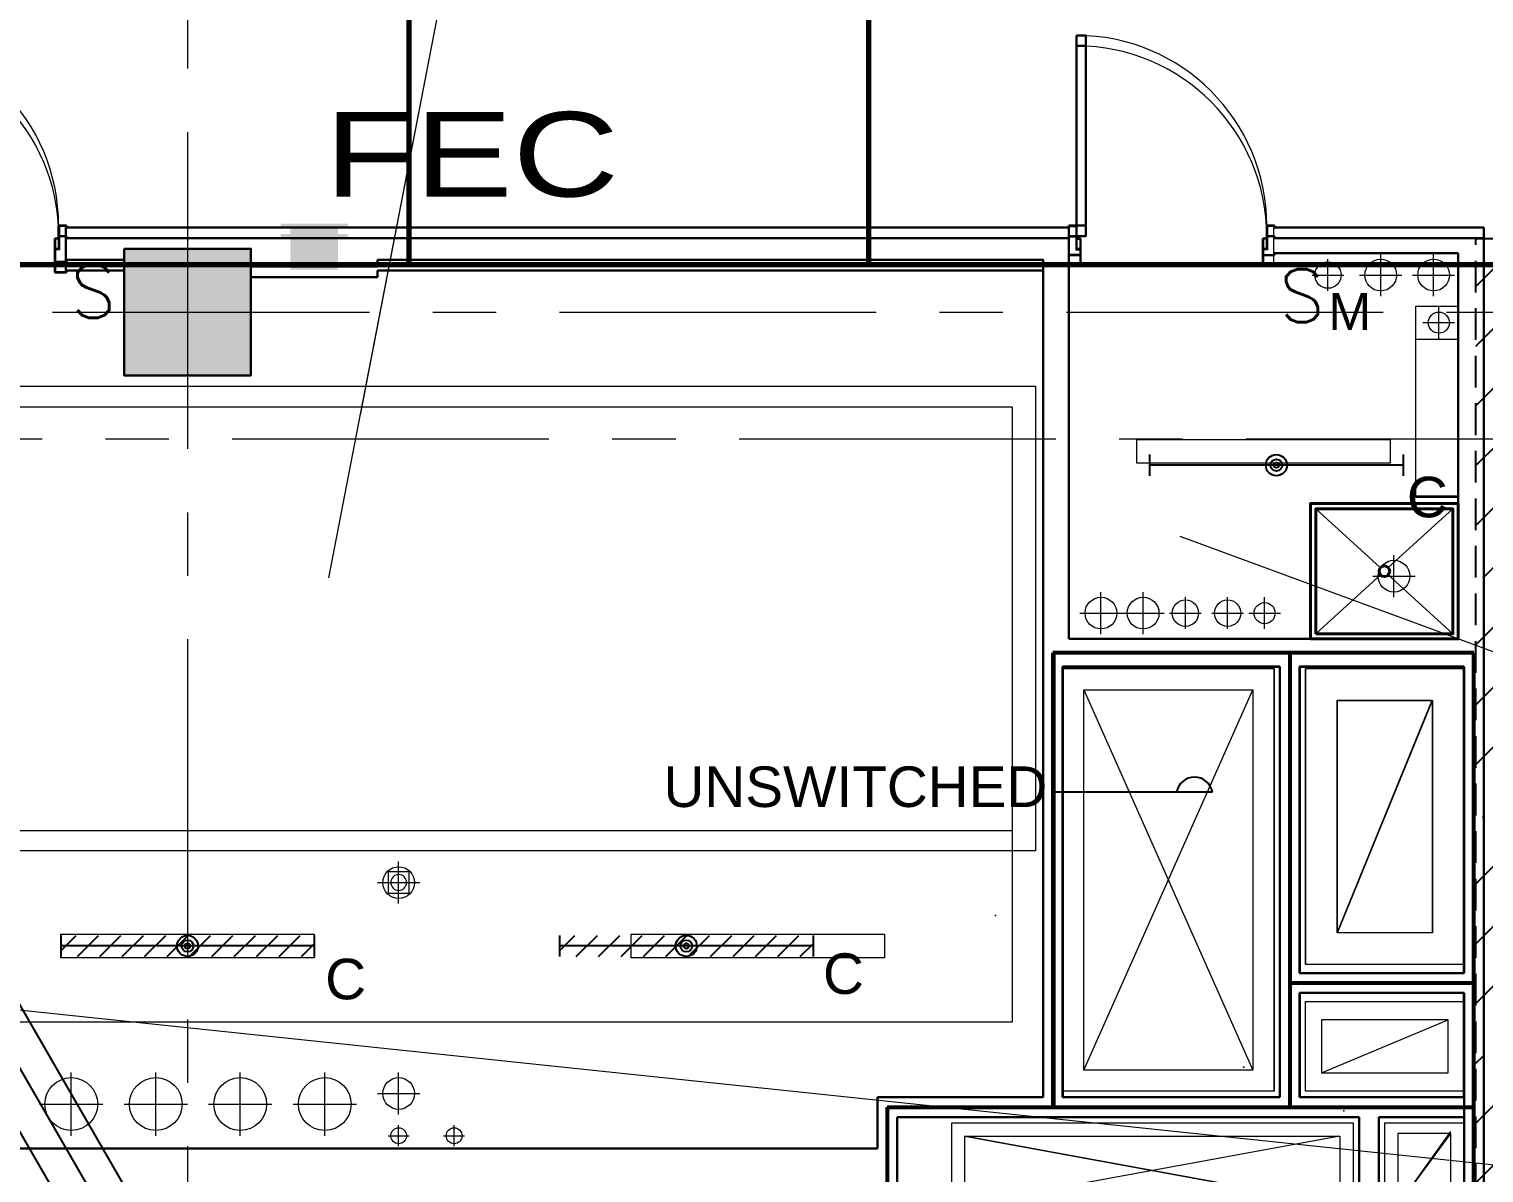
# Model space of a CAD drawing. Header units: inches. Extents: x -26575 to 27, y -11337 to 2257.
# Drawn here: x -21811 to -21535.5, y 764.2 to 980.7 of the extents above; entities that cross this region are included whole.
import ezdxf
from ezdxf import colors
from ezdxf.entities.mleader import LeaderData, LeaderLine
from ezdxf.enums import TextEntityAlignment as Align
from ezdxf.math import Vec2, Vec3

# ---------------------------------------------------------------- set-up
doc = ezdxf.new("R2010")
doc.units = ezdxf.units.IN
doc.header["$LTSCALE"] = 48
doc.header["$MEASUREMENT"] = 0
for name, pattern in [('A106$0$CENTER', [2, 1.25, -0.25, 0.25, -0.25]), ('A112$0$CENTER', [2, 1.25, -0.25, 0.25, -0.25]), ('NB - 12th floor_plan$0$HIDDEN2', [0.1875, 0.125, -0.0625])]:
    doc.linetypes.add(name, pattern=pattern)
for name, color, linetype in [('A106$0$A-ANNO-PATT', 8, 'Continuous'), ('A106$0$A-ANNO-TEXT', 8, 'Continuous'), ('A106$0$A-AREA-IDEN', 8, 'Continuous'), ('A106$0$A-DOOR', 8, 'Continuous'), ('A106$0$A-DOOR-FRAM', 8, 'Continuous'), ('A106$0$A-EQPM-FEC', 8, 'Continuous'), ('A106$0$A-FLOR-OPENING', 8, 'Continuous'), ('A106$0$A-FLOR-PFIX', 8, 'Continuous'), ('A106$0$A-FLOR-SLAB', 8, 'Continuous'), ('A106$0$A-FLOR-SLEEVE', 8, 'Continuous'), ('A106$0$A-FLOR-SPCL', 8, 'Continuous'), ('A106$0$A-GRID-GRDP0-15', 8, 'Continuous'), ('A106$0$A-HVAC-RDFF', 8, 'Continuous'), ('A106$0$A-WALL-FULL-INTR', 8, 'Continuous'), ('A106$0$bc105-11 - A-WALL-FIRE', 8, 'Continuous'), ('A106$0$bc105-11 - M-HVAC-Supp', 8, 'Continuous'), ('A106$0$M-HVAC', 8, 'Continuous'), ('A106$0$M-HVAC-FLDRAIN', 8, 'Continuous'), ('A112$0$A-ANNO-IDEN', 8, 'Continuous'), ('A112$0$A-ANNO-PATT', 8, 'Continuous'), ('A112$0$A-ANNO-PATT-9-12', 8, 'Continuous'), ('A112$0$A-COLS-COL9-12', 8, 'Continuous'), ('A112$0$A-DOOR', 8, 'Continuous'), ('A112$0$A-DOOR-FRAM', 8, 'Continuous'), ('A112$0$A-EQPM-FEC', 8, 'Continuous'), ('A112$0$A-FLOR-OPENING', 8, 'Continuous'), ('A112$0$A-FLOR-PFIX', 8, 'Continuous'), ('A112$0$A-FLOR-SLAB', 8, 'Continuous'), ('A112$0$A-FLOR-SLEEVE', 8, 'Continuous'), ('A112$0$A-FLOR-SPCL', 8, 'Continuous'), ('A112$0$A-GRID-GRDP0-15', 8, 'Continuous'), ('A112$0$A-HVAC-RDFF', 8, 'Continuous'), ('A112$0$A-WALL-FULL-INTR', 8, 'Continuous'), ('A112$0$bc112 - A-WALL-FIRE', 8, 'Continuous'), ('A112$0$M-CONC-PAD', 8, 'Continuous'), ('A112$0$M-HVAC', 8, 'Continuous'), ('A112$0$M-HVAC-FLDRAIN', 8, 'Continuous'), ('A112$0$M-HVAC-Supp', 8, 'Continuous'), ('A612$0$A-FLOR-OPENING', 8, 'Continuous'), ('A612$0$A-FLOR-SLEEVE', 8, 'Continuous'), ('A612$0$br612 - E-Lite', 3, 'Continuous'), ('A612$0$M-HVAC-Supp', 8, 'Continuous'), ('E-CNDT-POWR', 30, 'Continuous'), ('E-FIRE', 234, 'Continuous'), ('E-Lite', 53, 'Continuous'), ('E-Lite-Emer', 13, 'Continuous'), ('E-Lite-Exit', 13, 'Continuous'), ('E-Lite-Swch @ 96', 53, 'Continuous'), ('E-TEXT', 6, 'Continuous'), ('G-Anno', 6, 'Continuous'), ('NB - 12th floor_plan$0$STCCOLS1', 1, 'NB - 12th floor_plan$0$HIDDEN2'), ('NB - 12th floor_plan$0$STHATCH', 1, 'NB - 12th floor_plan$0$HIDDEN2'), ('XREF', 7, 'Continuous')]:
    doc.layers.add(name, color=color, linetype=linetype)
doc.layers.add('E-Fire-Covr', color=240, linetype='Continuous', lineweight=70, plot=False)
doc.styles.add('A106$0$style-Arial', font='arial.ttf')
doc.styles.add('M08', font='arial.ttf', dxfattribs={"height": 7.68})
doc.styles.add('MAMEP ANNO', font='arial.ttf', dxfattribs={"height": 0.078125})
doc.styles.get("Standard").update_dxf_attribs({"font": 'simplex.shx'})

# ---------------------------------------------------------------- blocks, each defined once
blk = doc.blocks.new('A106$0$36D478_3')
at = {"layer": 'A106$0$A-DOOR', "linetype": 'Continuous', "lineweight": 0}
blk.add_arc((0.85, 6.5), 36, 0, 90, dxfattribs=at)
at = {"layer": 'A106$0$A-DOOR', "linetype": 'Continuous', "lineweight": 30}
blk.add_3dface([(0.85, 42.5), (2.6, 42.5), (2.6, 6.5), (0.85, 6.5)], dxfattribs=at)
at = {"layer": 'A106$0$A-DOOR-FRAM', "linetype": 'Continuous', "lineweight": 30}
for p, q in [((-0.65, 6.5), (0.85, 6.5)), ((-0.65, 6.5), (-0.65, 6.13)), ((0.85, 6.5), (0.85, 4.08)), ((38.35, 6.5), (36.85, 6.5)), ((36.85, 6.5), (36.85, 4.08)), ((38.35, 6.5), (38.35, 6.13)), ((0.85, 4.08), (1.6, 4.08)), ((1.6, 4.08), (1.6, -0.37)), ((36.85, 4.08), (36.1, 4.08)), ((36.1, 4.08), (36.1, -0.37)), ((-0.65, -0.37), (-0.65, 0)), ((38.35, -0.37), (38.35, 0)), ((1.6, -0.37), (-0.65, -0.37)), ((36.1, -0.37), (38.35, -0.37))]:
    blk.add_line(p, q, dxfattribs=at)
at = {"layer": 'A106$0$A-DOOR-FRAM', "linetype": 'Continuous', "lineweight": 13}
for p, q in [((-0.65, 6.13), (-0.5, 6.13)), ((-0.5, 6.35), (0.7, 6.35)), ((-0.5, 6.35), (-0.5, 6.13)), ((0.7, 6.35), (0.7, 3.93)), ((38.2, 6.35), (37, 6.35)), ((37, 6.35), (37, 3.93)), ((38.2, 6.35), (38.2, 6.13)), ((38.35, 6.13), (38.2, 6.13)), ((0.7, 3.93), (1.45, 3.93)), ((1.45, 3.93), (1.45, -0.22)), ((37, 3.93), (36.25, 3.93)), ((36.25, 3.93), (36.25, -0.22)), ((-0.5, 0), (-0.65, 0)), ((-0.5, -0.22), (-0.5, 0)), ((38.2, -0.22), (38.2, 0)), ((38.2, 0), (38.35, 0)), ((1.45, -0.22), (-0.5, -0.22)), ((36.25, -0.22), (38.2, -0.22))]:
    blk.add_line(p, q, dxfattribs=at)
blk = doc.blocks.new('*U426')
at = {"layer": 'A106$0$A-EQPM-FEC', "linetype": 'Continuous', "lineweight": 13, "extrusion": (0, 0, -1)}
blk.add_hatch(color=256, dxfattribs=at).paths.add_polyline_path([(-4.5, -3.5), (-4.5, 2.5), (-6.37, 2.5), (-6.37, 3.25), (6.38, 3.25), (6.38, 2.5), (4.5, 2.5), (4.5, -3.5)])
at = {"layer": 'A106$0$A-EQPM-FEC', "linetype": 'Continuous', "lineweight": 13}
blk.add_line((-6.38, 2.5), (6.37, 2.5), dxfattribs=at)
blk = doc.blocks.new('A106$0$36D478_5')
at = {"layer": 'A106$0$A-DOOR', "linetype": 'Continuous', "lineweight": 0}
blk.add_arc((0.85, 5.25), 36, 0, 90, dxfattribs=at)
at = {"layer": 'A106$0$A-DOOR', "linetype": 'Continuous', "lineweight": 30}
blk.add_3dface([(0.85, 41.25), (2.6, 41.25), (2.6, 5.25), (0.85, 5.25)], dxfattribs=at)
at = {"layer": 'A106$0$A-DOOR-FRAM', "linetype": 'Continuous', "lineweight": 30}
for p, q in [((-0.65, 5.25), (0.85, 5.25)), ((-0.65, 5.25), (-0.65, 4.88)), ((0.85, 5.25), (0.85, 2.83)), ((0.85, 2.83), (1.6, 2.83)), ((1.6, 2.83), (1.6, -0.37)), ((36.85, 2.83), (36.1, 2.83)), ((36.1, 2.83), (36.1, -0.37)), ((38.35, 5.25), (36.85, 5.25)), ((36.85, 5.25), (36.85, 2.83)), ((38.35, 5.25), (38.35, 4.88)), ((-0.65, -0.37), (-0.65, 0)), ((38.35, -0.37), (38.35, 0)), ((1.6, -0.37), (-0.65, -0.37)), ((36.1, -0.37), (38.35, -0.37))]:
    blk.add_line(p, q, dxfattribs=at)
at = {"layer": 'A106$0$A-DOOR-FRAM', "linetype": 'Continuous', "lineweight": 13}
for p, q in [((-0.65, 4.88), (-0.5, 4.88)), ((-0.5, 5.1), (0.7, 5.1)), ((-0.5, 5.1), (-0.5, 4.88)), ((0.7, 5.1), (0.7, 2.68)), ((38.2, 5.1), (37, 5.1)), ((37, 5.1), (37, 2.68)), ((38.2, 5.1), (38.2, 4.88)), ((38.35, 4.88), (38.2, 4.88)), ((-0.5, 0), (-0.65, 0)), ((-0.5, -0.22), (-0.5, 0)), ((0.7, 2.68), (1.45, 2.68)), ((1.45, 2.68), (1.45, -0.22)), ((37, 2.68), (36.25, 2.68)), ((36.25, 2.68), (36.25, -0.22)), ((38.2, -0.22), (38.2, 0)), ((38.2, 0), (38.35, 0)), ((1.45, -0.22), (-0.5, -0.22)), ((36.25, -0.22), (38.2, -0.22))]:
    blk.add_line(p, q, dxfattribs=at)
blk = doc.blocks.new('*D343', base_point=(0, 0))
at = {"layer": 'A106$0$A-FLOR-SLEEVE', "linetype": 'Continuous', "lineweight": 0}
for p, q in [((0, -4), (0, 4)), ((-4, 0), (4, 0))]:
    blk.add_line(p, q, dxfattribs=at)
blk = doc.blocks.new('*U342')
at = {"layer": 'A106$0$A-FLOR-SLEEVE', "linetype": 'Continuous', "lineweight": 13}
blk.add_circle((0, 0), 3, dxfattribs=at)
at = {"layer": 'A106$0$A-FLOR-SLEEVE', "linetype": 'Continuous', "lineweight": 0}
blk.add_blockref('*D343', (0, 0), dxfattribs=at)
blk = doc.blocks.new('*D368', base_point=(0, 0))
at = {"layer": 'A106$0$A-FLOR-SLEEVE', "linetype": 'Continuous', "lineweight": 0}
for p, q in [((0, -3), (0, 3)), ((-3, 0), (3, 0))]:
    blk.add_line(p, q, dxfattribs=at)
blk = doc.blocks.new('*U367')
at = {"layer": 'A106$0$A-FLOR-SLEEVE', "linetype": 'Continuous', "lineweight": 13}
blk.add_circle((0, 0), 2, dxfattribs=at)
at = {"layer": 'A106$0$A-FLOR-SLEEVE', "linetype": 'Continuous', "lineweight": 0}
blk.add_blockref('*D368', (0, 0), dxfattribs=at)
blk = doc.blocks.new('*D360', base_point=(0, 0))
at = {"layer": 'A106$0$A-FLOR-SLEEVE', "linetype": 'Continuous', "lineweight": 0}
for p, q in [((0, -3), (0, 3)), ((-3, 0), (3, 0))]:
    blk.add_line(p, q, dxfattribs=at)
blk = doc.blocks.new('*U359')
at = {"layer": 'A106$0$A-FLOR-SLEEVE', "linetype": 'Continuous', "lineweight": 13}
blk.add_circle((0, 0), 2.5, dxfattribs=at)
at = {"layer": 'A106$0$A-FLOR-SLEEVE', "linetype": 'Continuous', "lineweight": 0}
blk.add_blockref('*D360', (0, 0), dxfattribs=at)
blk = doc.blocks.new('*U377')
at = {"layer": 'A106$0$M-HVAC-FLDRAIN', "linetype": 'Continuous', "lineweight": 0, "extrusion": (0, 0, -1)}
blk.add_circle((0, 0, 0), 12, dxfattribs=at)
at = {"layer": 'A106$0$M-HVAC-FLDRAIN', "linetype": 'Continuous', "lineweight": 13}
blk.add_3dface([(16, 16, 0), (-16, 16, 0), (-16, -16, 0), (16, -16, 0)], dxfattribs=at)
blk = doc.blocks.new('*U434')
at = {"layer": 'A106$0$A-FLOR-SLEEVE', "linetype": 'Continuous', "lineweight": 0}
for p, q in [((-16, 0), (16, 0)), ((0, -16), (0, 16))]:
    blk.add_line(p, q, dxfattribs=at)
at = {"layer": 'A106$0$A-FLOR-SLEEVE', "linetype": 'Continuous', "lineweight": 13}
blk.add_circle((0, 0), 12, dxfattribs=at)
blk = doc.blocks.new('*U435')
at = {"layer": 'A106$0$A-FLOR-SLEEVE', "linetype": 'Continuous', "lineweight": 0}
for p, q in [((0, -32), (0, 32)), ((-32, 0), (32, 0))]:
    blk.add_line(p, q, dxfattribs=at)
at = {"layer": 'A106$0$A-FLOR-SLEEVE', "linetype": 'Continuous', "lineweight": 13}
blk.add_circle((0, 0), 24, dxfattribs=at)
blk = doc.blocks.new('*U436')
at = {"layer": 'A106$0$A-FLOR-SLEEVE', "linetype": 'Continuous', "lineweight": 0}
for p, q in [((0, -48), (0, 48)), ((-48, 0), (48, 0))]:
    blk.add_line(p, q, dxfattribs=at)
at = {"layer": 'A106$0$A-FLOR-SLEEVE', "linetype": 'Continuous', "lineweight": 13}
blk.add_circle((0, 0), 40, dxfattribs=at)
blk = doc.blocks.new('A106')
at = {"layer": 'A106$0$A-ANNO-PATT', "lineweight": 0}
for points in [[(-21697.25, 919.8), (-21697.25, 919.8), (-21697.25, 919.8)], [(-21680.67, 919.8), (-21680.67, 919.8), (-21680.67, 919.8)]]:
    blk.add_solid(points, dxfattribs=at)
at = {"layer": 'A106$0$A-AREA-IDEN', "lineweight": 0}
blk.add_line((-21716.55, 1071.71, 0.21), (-21748.32, 907.72, 0.21), dxfattribs=at)
at = {"layer": 'A106$0$A-AREA-IDEN', "lineweight": 0, "elevation": 0.21, "flags": 128}
for points in [[(-21438.66, 846.12), (-21488.29, 846.12), (-21592.99, 884.67)], [(-21438.66, 759.59), (-21475.79, 759.59), (-21899.57, 804.08)]]:
    blk.add_lwpolyline(points, dxfattribs=at)
at = {"layer": 'A106$0$A-FLOR-OPENING', "lineweight": 0}
for points in [[(-21615.27, 859.66), (-21575.27, 859.66), (-21575.27, 779.66), (-21615.27, 779.66)], [(-21569.27, 859.66), (-21539.27, 859.66), (-21539.27, 803.66), (-21569.27, 803.66)], [(-21569.27, 796.66), (-21539.27, 796.66), (-21539.27, 779.66), (-21569.27, 779.66)], [(-21636.27, 773.66), (-21560.27, 773.66), (-21560.27, 755.66), (-21636.27, 755.66)], [(-21554.27, 773.66), (-21539.27, 773.66), (-21539.27, 755.66), (-21554.27, 755.66)]]:
    blk.add_3dface(points, dxfattribs=at)
at = {"layer": 'A106$0$A-FLOR-PFIX', "lineweight": 0}
for p, q in [((-21567.33, 889.9), (-21555.11, 878.78)), ((-21541.35, 889.9), (-21553.6, 878.77)), ((-21555.09, 877.41), (-21567.33, 866.27)), ((-21553.59, 877.4), (-21541.35, 866.27))]:
    blk.add_line(p, q, dxfattribs=at)
at = {"layer": 'A106$0$A-FLOR-PFIX', "lineweight": 40}
blk.add_circle((-21554.34, 878.09), 1.01, dxfattribs=at)
for points in [[(-21568.34, 865.27), (-21540.36, 865.27), (-21540.36, 890.9), (-21568.34, 890.9)], [(-21567.33, 866.27), (-21541.35, 866.27), (-21541.35, 889.9), (-21567.33, 889.9)]]:
    blk.add_3dface(points, dxfattribs=at)
at = {"layer": 'A106$0$A-FLOR-SLAB', "lineweight": 0}
blk.add_point((-21562.04, 775.91), dxfattribs=at)
at = {"layer": 'A106$0$A-FLOR-SPCL', "lineweight": 13}
blk.add_3dface([(-21548.36, 922.03), (-21540.36, 922.03), (-21540.36, 892.03), (-21548.36, 892.03)], dxfattribs=at)
at = {"layer": 'A106$0$A-GRID-GRDP0-15', "linetype": 'A106$0$CENTER', "lineweight": 0}
for p, q in [((-21781.02, 2113.24), (-21781.02, -676.9)), ((-24110.57, 927.16), (-20437.54, 927.16)), ((-23884.56, 903.16), (-20364.93, 903.16))]:
    blk.add_line(p, q, dxfattribs=at)
at = {"layer": 'A106$0$A-HVAC-RDFF', "lineweight": 0}
for p, q in [((-21611.27, 783.66), (-21579.27, 855.66)), ((-21611.27, 855.66), (-21579.27, 783.66)), ((-21563.27, 809.66), (-21545.27, 853.66)), ((-21566.27, 783.16), (-21542.27, 793.16)), ((-21551.77, 758), (-21541.77, 772)), ((-21633.77, 771.16), (-21562.77, 758.16)), ((-21562.77, 771.16), (-21633.77, 758.16))]:
    blk.add_line(p, q, dxfattribs=at)
at = {"layer": 'A106$0$A-HVAC-RDFF', "lineweight": 13}
blk.add_point((-21627.98, 812.93), dxfattribs=at)
at = {"layer": 'A106$0$A-HVAC-RDFF', "lineweight": 0}
blk.add_point((-21581, 784.21), dxfattribs=at)
at = {"layer": 'A106$0$A-HVAC-RDFF', "lineweight": 13}
for points in [[(-21611.27, 855.66), (-21579.27, 855.66), (-21579.27, 783.66), (-21611.27, 783.66)], [(-21563.27, 853.66), (-21545.27, 853.66), (-21545.27, 809.66), (-21563.27, 809.66)], [(-21542.27, 793.16), (-21566.27, 793.16), (-21566.27, 783.16), (-21542.27, 783.16)], [(-21541.77, 771.66), (-21551.77, 771.66), (-21551.77, 757.66), (-21541.77, 757.66)]]:
    blk.add_3dface(points, dxfattribs=at)
at = {"layer": 'A106$0$A-WALL-FULL-INTR', "lineweight": 30}
for p, q in [((-21804.07, 937.03), (-21804.07, 943.16)), ((-21804.07, 943.16), (-21614, 943.16)), ((-21614.12, 943.16), (-21614.12, 865.27)), ((-21575.27, 943.16), (-21535.48, 943.16)), ((-21535.48, 750.99), (-21535.48, 943.16)), ((-21804.07, 937.03), (-21793.02, 937.03)), ((-21745.02, 937.03), (-21618.87, 937.03)), ((-21745.02, 935.78), (-21745.02, 937.03)), ((-21618.99, 937.03), (-21618.99, 778.52)), ((-21540.36, 938.29), (-21575.27, 938.29)), ((-21540.36, 865.27), (-21540.36, 938.29)), ((-21769.02, 935.78), (-21745.02, 935.78)), ((-21540.36, 865.27), (-21614.12, 865.27)), ((-21615.28, 860.03), (-21615.28, 778.53)), ((-21574.15, 860.03), (-21615.28, 860.03)), ((-21574.15, 860.03), (-21574.15, 778.53)), ((-21570.4, 860.03), (-21570.4, 802.03)), ((-21539.27, 860.03), (-21570.4, 860.03)), ((-21539.27, 802.03), (-21539.27, 860.03)), ((-21570.4, 802.03), (-21539.27, 802.03)), ((-21570.4, 798.28), (-21539.27, 798.28)), ((-21570.4, 798.28), (-21570.4, 778.53)), ((-21539.27, 778.53), (-21539.27, 798.28)), ((-21650.36, 778.52), (-21618.99, 778.52)), ((-21650.36, 778.52), (-21650.36, 768.78)), ((-21615.28, 778.53), (-21574.15, 778.53)), ((-21570.4, 778.53), (-21539.27, 778.53)), ((-21646.61, 774.77), (-21646.61, 754.74)), ((-21646.61, 774.77), (-21559.11, 774.77)), ((-21559.11, 774.77), (-21559.11, 754.74)), ((-21555.36, 774.77), (-21539.23, 774.77)), ((-21555.36, 774.77), (-21555.36, 754.74)), ((-21539.23, 754.74), (-21539.23, 774.77)), ((-21650.36, 768.78), (-21874.63, 768.78))]:
    blk.add_line(p, q, dxfattribs=at)
at = {"layer": 'A106$0$A-WALL-FULL-INTR', "lineweight": 13}
blk.add_line((-21575.27, 938.29), (-21575.27, 943.16), dxfattribs=at)
at = {"layer": 'A106$0$bc105-11 - A-WALL-FIRE', "lineweight": 53}
for p, q in [((-21617.12, 862.65), (-21617.12, 776.65)), ((-21537.36, 862.65), (-21617.12, 862.65)), ((-21572.23, 862.65), (-21572.23, 776.65)), ((-21537.36, 752.74), (-21537.36, 862.65)), ((-21572.23, 800.16), (-21537.36, 800.16)), ((-21648.48, 776.65), (-21648.48, 752.74)), ((-21648.48, 776.65), (-21537.36, 776.65))]:
    blk.add_line(p, q, dxfattribs=at)
at = {"layer": 'A106$0$bc105-11 - M-HVAC-Supp', "lineweight": 13}
blk.add_3dface([(-21633.77, 771.16), (-21562.77, 771.16), (-21562.77, 758.16), (-21633.77, 758.16)], dxfattribs=at)
at = {"layer": 'A106$0$M-HVAC', "lineweight": 0}
for p, q in [((-21624.78, 792.8), (-21624.78, 829)), ((-21815.39, 792.8), (-21624.78, 792.8))]:
    blk.add_line(p, q, dxfattribs=at)
at = {"layer": 'A106$0$M-HVAC', "lineweight": 13}
blk.add_3dface([(-21624.78, 909.16), (-21815.39, 909.16), (-21815.39, 829), (-21624.78, 829)], dxfattribs=at)
at = {"layer": 'A106$0$A-DOOR', "lineweight": 0}
for name, p in [('A106$0$36D478_3', (-21842.28, 937.03)), ('A106$0$36D478_5', (-21613.47, 938.28))]:
    blk.add_blockref(name, p, dxfattribs=at)
at = {"layer": 'A106$0$A-EQPM-FEC', "lineweight": 13}
blk.add_blockref('*U426', (-21757.02, 940.66), dxfattribs=at)
at = {"layer": 'A106$0$A-FLOR-SLEEVE', "lineweight": 13}
for name, p in [('*U359', (-21565.02, 934.16)), ('*U342', (-21555.02, 934.16)), ('*U342', (-21545.02, 934.16)), ('*U367', (-21544.02, 925.16)), ('*U342', (-21552.52, 877.16)), ('*U342', (-21608.02, 870.16)), ('*U342', (-21600.02, 870.16)), ('*U359', (-21592.02, 870.16)), ('*U359', (-21584.02, 870.16)), ('*U367', (-21577.02, 870.16))]:
    blk.add_blockref(name, p, dxfattribs=at)
at = {"layer": 'A106$0$A-FLOR-SLEEVE', "lineweight": 13, "xscale": 0.125, "yscale": 0.125, "zscale": 0.125}
for name, p in [('*U435', (-21741.03, 819.16, 0)), ('*U436', (-21803.03, 777.22)), ('*U436', (-21787.03, 777.22)), ('*U436', (-21771.03, 777.22)), ('*U436', (-21755.03, 777.22)), ('*U435', (-21741.03, 779.22)), ('*U434', (-21741.03, 771.22)), ('*U434', (-21730.53, 771.22))]:
    blk.add_blockref(name, p, dxfattribs=at)
at = {"layer": 'A106$0$M-HVAC-FLDRAIN', "lineweight": 0, "xscale": 0.125, "yscale": 0.125, "zscale": 0.125}
blk.add_blockref('*U377', (-21741.03, 819.16, 0), dxfattribs=at)
at = {"layer": 'A106$0$A-ANNO-TEXT', "lineweight": 13, "style": 'A106$0$style-Arial', "width": 1.246875}
blk.add_text('FEC', height=16, dxfattribs=at).set_placement((-21755.05, 965.03, 0.21), align=Align.TOP_LEFT)
blk = doc.blocks.new('LTG-Switch-Anno')
at = {"color": 0, "linetype": 'ByBlock'}
blk.add_text('S', height=0.1042, dxfattribs=at).set_placement((0, -0.1094), align=Align.CENTER)
at = {"color": 6, "style": 'MAMEP ANNO'}
blk.add_attdef('SUB', (0.0521, -0.125), '', height=0.0729, dxfattribs=at)
blk = doc.blocks.new('A112')
at = {"layer": 'A112$0$A-EQPM-FEC', "lineweight": 13, "extrusion": (0, 0, -1)}
blk.add_hatch(color=256, dxfattribs=at).paths.add_polyline_path([(21752.52, 935.16), (21752.52, 941.16), (21750.65, 941.16), (21750.65, 941.91), (21763.4, 941.91), (21763.4, 941.16), (21761.52, 941.16), (21761.52, 935.16)])
at = {"layer": 'A112$0$A-ANNO-IDEN', "lineweight": 0}
blk.add_line((-21716.55, 1071.71, 0.21), (-21754.31, 876.84, 0.21), dxfattribs=at)
at = {"layer": 'A112$0$A-ANNO-IDEN', "lineweight": 0, "elevation": 0.21, "flags": 128}
for points in [[(-21438.66, 846.12), (-21488.29, 846.12), (-21592.99, 884.67)], [(-21438.66, 759.59), (-21475.79, 759.59), (-21899.57, 804.08)]]:
    blk.add_lwpolyline(points, dxfattribs=at)
at = {"layer": 'A112$0$A-ANNO-PATT', "lineweight": 0}
for points in [[(-21697.25, 919.8), (-21697.25, 919.8), (-21697.25, 919.8)], [(-21680.67, 919.8), (-21680.67, 919.8), (-21680.67, 919.8)]]:
    blk.add_solid(points, dxfattribs=at)
at = {"layer": 'A112$0$A-ANNO-PATT-9-12', "lineweight": 13}
blk.add_solid([(-21793.02, 915.16), (-21769.02, 915.16), (-21793.02, 939.16), (-21769.02, 939.16)], dxfattribs=at)
at = {"layer": 'A112$0$A-COLS-COL9-12', "lineweight": 30}
blk.add_3dface([(-21793.02, 939.16), (-21769.02, 939.16), (-21769.02, 915.16), (-21793.02, 915.16)], dxfattribs=at)
at = {"layer": 'A112$0$A-DOOR', "lineweight": 0}
for centre in [(-21841.42, 941.53), (-21612.62, 941.53)]:
    blk.add_arc(centre, 36, 0, 90, dxfattribs=at)
at = {"layer": 'A112$0$A-DOOR', "lineweight": 30}
blk.add_3dface([(-21612.62, 977.53), (-21610.87, 977.53), (-21610.87, 941.53), (-21612.62, 941.53)], dxfattribs=at)
at = {"layer": 'A112$0$A-DOOR-FRAM', "lineweight": 30}
for p, q in [((-21803.92, 941.53), (-21805.42, 941.53)), ((-21805.42, 941.53), (-21805.42, 939.11)), ((-21803.92, 941.53), (-21803.92, 941.16)), ((-21614.12, 941.53), (-21612.62, 941.53)), ((-21614.12, 941.53), (-21614.12, 941.16)), ((-21612.62, 941.53), (-21612.62, 939.11)), ((-21575.12, 941.53), (-21576.62, 941.53)), ((-21576.62, 941.53), (-21576.62, 939.11)), ((-21575.12, 941.53), (-21575.12, 941.16)), ((-21805.42, 939.11), (-21806.17, 939.11)), ((-21806.17, 939.11), (-21806.17, 934.66)), ((-21612.62, 939.11), (-21611.87, 939.11)), ((-21611.87, 939.11), (-21611.87, 935.91)), ((-21576.62, 939.11), (-21577.37, 939.11)), ((-21577.37, 939.11), (-21577.37, 935.91)), ((-21806.17, 934.66), (-21803.92, 934.66)), ((-21803.92, 934.66), (-21803.92, 935.03)), ((-21614.12, 935.91), (-21614.12, 936.28)), ((-21611.87, 935.91), (-21614.12, 935.91)), ((-21577.37, 935.91), (-21575.12, 935.91)), ((-21575.12, 935.91), (-21575.12, 936.28))]:
    blk.add_line(p, q, dxfattribs=at)
at = {"layer": 'A112$0$A-DOOR-FRAM', "lineweight": 13}
for p, q in [((-21804.07, 941.38), (-21805.27, 941.38)), ((-21805.27, 941.38), (-21805.27, 938.96)), ((-21804.07, 941.38), (-21804.07, 941.16)), ((-21803.92, 941.16), (-21804.07, 941.16)), ((-21614.12, 941.16), (-21613.97, 941.16)), ((-21613.97, 941.38), (-21612.77, 941.38)), ((-21613.97, 941.38), (-21613.97, 941.16)), ((-21612.77, 941.38), (-21612.77, 938.96)), ((-21575.27, 941.38), (-21576.47, 941.38)), ((-21576.47, 941.38), (-21576.47, 938.96)), ((-21575.27, 941.38), (-21575.27, 941.16)), ((-21575.12, 941.16), (-21575.27, 941.16)), ((-21805.27, 938.96), (-21806.02, 938.96)), ((-21806.02, 938.96), (-21806.02, 934.81)), ((-21612.77, 938.96), (-21612.02, 938.96)), ((-21612.02, 938.96), (-21612.02, 936.06)), ((-21576.47, 938.96), (-21577.22, 938.96)), ((-21577.22, 938.96), (-21577.22, 936.06)), ((-21806.02, 934.81), (-21804.07, 934.81)), ((-21804.07, 934.81), (-21804.07, 935.03)), ((-21804.07, 935.03), (-21803.92, 935.03)), ((-21613.97, 936.28), (-21614.12, 936.28)), ((-21613.97, 936.06), (-21613.97, 936.28)), ((-21612.02, 936.06), (-21613.97, 936.06)), ((-21577.22, 936.06), (-21575.27, 936.06)), ((-21575.27, 936.06), (-21575.27, 936.28)), ((-21575.27, 936.28), (-21575.12, 936.28))]:
    blk.add_line(p, q, dxfattribs=at)
at = {"layer": 'A112$0$A-EQPM-FEC', "lineweight": 13}
blk.add_line((-21763.4, 941.16), (-21750.65, 941.16), dxfattribs=at)
at = {"layer": 'A112$0$A-FLOR-OPENING', "lineweight": 0}
for points in [[(-21569.27, 796.66), (-21539.27, 796.66), (-21539.27, 779.66), (-21569.27, 779.66)], [(-21636.27, 773.66), (-21560.27, 773.66), (-21560.27, 755.66), (-21636.27, 755.66)], [(-21554.27, 773.66), (-21539.27, 773.66), (-21539.27, 755.66), (-21554.27, 755.66)]]:
    blk.add_3dface(points, dxfattribs=at)
at = {"layer": 'A112$0$A-FLOR-PFIX', "lineweight": 0}
for p, q in [((-21567.33, 889.9), (-21555.11, 878.78)), ((-21541.35, 889.9), (-21553.6, 878.77)), ((-21555.09, 877.41), (-21567.33, 866.27)), ((-21553.59, 877.4), (-21541.35, 866.27))]:
    blk.add_line(p, q, dxfattribs=at)
at = {"layer": 'A112$0$A-FLOR-PFIX', "lineweight": 40}
blk.add_circle((-21554.34, 878.09), 1.01, dxfattribs=at)
for points in [[(-21568.34, 865.27), (-21540.36, 865.27), (-21540.36, 890.9), (-21568.34, 890.9)], [(-21567.33, 866.27), (-21541.35, 866.27), (-21541.35, 889.9), (-21567.33, 889.9)]]:
    blk.add_3dface(points, dxfattribs=at)
at = {"layer": 'A112$0$A-FLOR-SLAB', "lineweight": 0}
blk.add_point((-21562.04, 775.91), dxfattribs=at)
for points in [[(-21615.23, 859.65), (-21575.23, 859.65), (-21575.23, 779.65), (-21615.23, 779.65)], [(-21569.23, 859.65), (-21539.23, 859.65), (-21539.23, 803.65), (-21569.23, 803.65)]]:
    blk.add_3dface(points, dxfattribs=at)
at = {"layer": 'A112$0$A-FLOR-SLEEVE', "lineweight": 0}
for p, q in [((-21565.02, 931.16), (-21565.02, 937.16)), ((-21555.02, 930.16), (-21555.02, 938.16)), ((-21545.02, 930.16), (-21545.02, 938.16)), ((-21568.02, 934.16), (-21562.02, 934.16)), ((-21559.02, 934.16), (-21551.02, 934.16)), ((-21549.02, 934.16), (-21541.02, 934.16)), ((-21544.02, 922.16), (-21544.02, 928.16)), ((-21547.02, 925.16), (-21541.02, 925.16)), ((-21552.52, 873.16), (-21552.52, 881.16)), ((-21556.52, 877.16), (-21548.52, 877.16)), ((-21608.02, 866.16), (-21608.02, 874.16)), ((-21600.02, 866.16), (-21600.02, 874.16)), ((-21592.02, 867.16), (-21592.02, 873.16)), ((-21584.02, 867.16), (-21584.02, 873.16)), ((-21577.02, 867.16), (-21577.02, 873.16)), ((-21612.02, 870.16), (-21604.02, 870.16)), ((-21604.02, 870.16), (-21596.02, 870.16)), ((-21595.02, 870.16), (-21589.02, 870.16)), ((-21587.02, 870.16), (-21581.02, 870.16)), ((-21580.02, 870.16), (-21574.02, 870.16)), ((-21741.03, 815.16), (-21741.03, 823.16)), ((-21745.03, 819.16), (-21737.03, 819.16)), ((-21803.03, 771.22), (-21803.03, 783.22)), ((-21787.03, 771.22), (-21787.03, 783.22)), ((-21771.03, 771.22), (-21771.03, 783.22)), ((-21755.03, 771.22), (-21755.03, 783.22)), ((-21741.03, 775.22), (-21741.03, 783.22)), ((-21809.03, 777.22), (-21797.03, 777.22)), ((-21793.03, 777.22), (-21781.03, 777.22)), ((-21777.03, 777.22), (-21765.03, 777.22)), ((-21761.03, 777.22), (-21749.03, 777.22)), ((-21745.03, 779.22), (-21737.03, 779.22)), ((-21741.03, 769.22), (-21741.03, 773.22)), ((-21730.53, 769.22), (-21730.53, 773.22)), ((-21743.03, 771.22), (-21739.03, 771.22)), ((-21732.53, 771.22), (-21728.53, 771.22))]:
    blk.add_line(p, q, dxfattribs=at)
at = {"layer": 'A112$0$A-FLOR-SLEEVE', "lineweight": 13}
for centre, radius in [((-21555.02, 934.16), 3), ((-21545.02, 934.16), 3), ((-21565.02, 934.16), 2.5), ((-21544.02, 925.16), 2), ((-21552.52, 877.16), 3), ((-21608.02, 870.16), 3), ((-21600.02, 870.16), 3), ((-21592.02, 870.16), 2.5), ((-21584.02, 870.16), 2.5), ((-21577.02, 870.16), 2), ((-21741.03, 819.16), 3), ((-21803.03, 777.22), 5), ((-21787.03, 777.22), 5), ((-21771.03, 777.22), 5), ((-21755.03, 777.22), 5), ((-21741.03, 779.22), 3), ((-21741.03, 771.22), 1.5), ((-21730.53, 771.22), 1.5)]:
    blk.add_circle(centre, radius, dxfattribs=at)
at = {"layer": 'A112$0$A-FLOR-SPCL', "lineweight": 13}
blk.add_3dface([(-21548.36, 928.29), (-21540.36, 928.29), (-21540.36, 892.29), (-21548.36, 892.29)], dxfattribs=at)
at = {"layer": 'A112$0$A-GRID-GRDP0-15', "linetype": 'A112$0$CENTER', "lineweight": 0}
for p, q in [((-21781.02, 2113.24), (-21781.02, -676.9)), ((-24110.57, 927.16), (-20437.54, 927.16)), ((-23884.56, 903.16), (-20364.93, 903.16))]:
    blk.add_line(p, q, dxfattribs=at)
at = {"layer": 'A112$0$A-HVAC-RDFF', "lineweight": 0}
for p, q in [((-21611.23, 783.65), (-21579.23, 855.65)), ((-21611.23, 855.65), (-21579.23, 783.65)), ((-21563.23, 809.65), (-21545.23, 853.65)), ((-21566.27, 783.16), (-21542.27, 793.16)), ((-21551.77, 758), (-21541.77, 771.66)), ((-21562.77, 771.16), (-21633.77, 758.16)), ((-21562.77, 758.16), (-21633.77, 771.16))]:
    blk.add_line(p, q, dxfattribs=at)
blk.add_point((-21580.96, 784.21), dxfattribs=at)
at = {"layer": 'A112$0$A-HVAC-RDFF', "lineweight": 13}
for points in [[(-21611.23, 855.65), (-21579.23, 855.65), (-21579.23, 783.65), (-21611.23, 783.65)], [(-21563.23, 853.65), (-21545.23, 853.65), (-21545.23, 809.65), (-21563.23, 809.65)], [(-21542.27, 793.16), (-21566.27, 793.16), (-21566.27, 783.16), (-21542.27, 783.16)], [(-21541.77, 771.66), (-21551.77, 771.66), (-21551.77, 757.66), (-21541.77, 757.66)]]:
    blk.add_3dface(points, dxfattribs=at)
at = {"layer": 'A112$0$A-WALL-FULL-INTR', "lineweight": 30}
for p, q in [((-21804.07, 935.03), (-21804.07, 941.16)), ((-21804.07, 941.16), (-21614.12, 941.16)), ((-21614.12, 941.16), (-21614.12, 865.27)), ((-21575.27, 941.16), (-21535.48, 941.16)), ((-21535.48, 750.99), (-21535.48, 941.16)), ((-21804.07, 935.03), (-21793.02, 935.03)), ((-21745.02, 935.03), (-21618.74, 935.03)), ((-21745.02, 935.03), (-21618.99, 935.03)), ((-21745.02, 933.78), (-21745.02, 935.03)), ((-21618.99, 935.03), (-21618.99, 778.52)), ((-21540.36, 936.29), (-21575.27, 936.29)), ((-21540.36, 865.27), (-21540.36, 936.29)), ((-21769.02, 933.78), (-21745.02, 933.78)), ((-21540.36, 865.27), (-21614.12, 865.27)), ((-21574.11, 860.02), (-21615.24, 860.02)), ((-21574.11, 860.02), (-21574.11, 778.52)), ((-21570.36, 860.02), (-21570.36, 802.02)), ((-21539.23, 860.02), (-21570.36, 860.02)), ((-21539.23, 802.02), (-21539.23, 860.02)), ((-21615.24, 859.66), (-21615.24, 778.52)), ((-21570.36, 802.02), (-21539.23, 802.02)), ((-21570.36, 798.27), (-21539.23, 798.27)), ((-21570.36, 798.27), (-21570.36, 778.52)), ((-21539.23, 778.52), (-21539.23, 798.27)), ((-21650.36, 778.52), (-21650.36, 768.78)), ((-21650.36, 778.52), (-21618.99, 778.52)), ((-21615.24, 778.52), (-21574.11, 778.52)), ((-21570.36, 778.52), (-21539.23, 778.52)), ((-21539.23, 756.41), (-21539.23, 778.91)), ((-21646.61, 774.77), (-21646.61, 754.74)), ((-21646.61, 774.77), (-21559.11, 774.77)), ((-21559.11, 774.77), (-21559.11, 754.74)), ((-21555.36, 774.77), (-21539.23, 774.77)), ((-21555.36, 774.77), (-21555.36, 754.74)), ((-21539.23, 754.74), (-21539.23, 774.77)), ((-21650.36, 768.78), (-21874.63, 768.78))]:
    blk.add_line(p, q, dxfattribs=at)
at = {"layer": 'A112$0$A-WALL-FULL-INTR', "lineweight": 13}
blk.add_line((-21575.27, 936.29), (-21575.27, 941.16), dxfattribs=at)
at = {"layer": 'A112$0$bc112 - A-WALL-FIRE', "lineweight": 53}
for p, q in [((-21537.36, 862.65), (-21617.12, 862.65)), ((-21616.99, 862.65), (-21616.99, 776.65)), ((-21572.23, 862.65), (-21572.23, 776.65)), ((-21537.36, 754.54), (-21537.36, 862.65)), ((-21572.23, 800.15), (-21537.36, 800.15)), ((-21648.48, 776.65), (-21648.48, 752.74)), ((-21648.48, 776.65), (-21537.36, 776.65))]:
    blk.add_line(p, q, dxfattribs=at)
at = {"layer": 'A112$0$M-CONC-PAD', "lineweight": 0}
blk.add_3dface([(-21819.39, 913.16), (-21620.39, 913.16), (-21620.39, 825.16), (-21819.39, 825.16)], dxfattribs=at)
at = {"layer": 'A112$0$M-HVAC', "lineweight": 0}
blk.add_line((-21815.39, 792.8), (-21624.78, 792.8), dxfattribs=at)
at = {"layer": 'A112$0$M-HVAC', "lineweight": 13}
blk.add_3dface([(-21624.78, 909.16), (-21815.39, 909.16), (-21815.39, 829), (-21624.78, 829)], dxfattribs=at)
at = {"layer": 'A112$0$M-HVAC-FLDRAIN', "lineweight": 0, "extrusion": (0, 0, -1)}
blk.add_circle((21741.03, 819.16), 1.5, dxfattribs=at)
at = {"layer": 'A112$0$M-HVAC-FLDRAIN', "lineweight": 13}
blk.add_3dface([(-21739.03, 821.16), (-21743.03, 821.16), (-21743.03, 817.16), (-21739.03, 817.16)], dxfattribs=at)
at = {"layer": 'A112$0$M-HVAC-Supp', "lineweight": 13, "ltscale": 0.131691}
blk.add_3dface([(-21633.77, 771.16), (-21562.77, 771.16), (-21562.77, 758.16), (-21633.77, 758.16)], dxfattribs=at)
blk = doc.blocks.new('A612')
at = {"layer": 'A612$0$A-FLOR-OPENING', "lineweight": 0}
for points in [[(-21569.27, 796.66), (-21539.27, 796.66), (-21539.27, 779.66), (-21569.27, 779.66)], [(-21636.27, 773.66), (-21560.27, 773.66), (-21560.27, 755.66), (-21636.27, 755.66)], [(-21554.27, 773.66), (-21539.27, 773.66), (-21539.27, 755.66), (-21554.27, 755.66)]]:
    blk.add_3dface(points, dxfattribs=at)
at = {"layer": 'A612$0$A-FLOR-SLEEVE', "lineweight": 0}
for p, q in [((-21565.02, 931.16), (-21565.02, 937.16)), ((-21555.02, 930.16), (-21555.02, 938.16)), ((-21545.02, 930.16), (-21545.02, 938.16)), ((-21568.02, 934.16), (-21562.02, 934.16)), ((-21559.02, 934.16), (-21551.02, 934.16)), ((-21549.02, 934.16), (-21541.02, 934.16)), ((-21544.02, 922.16), (-21544.02, 928.16)), ((-21547.02, 925.16), (-21541.02, 925.16)), ((-21552.52, 873.16), (-21552.52, 881.16)), ((-21556.52, 877.16), (-21548.52, 877.16)), ((-21608.02, 866.16), (-21608.02, 874.16)), ((-21600.02, 866.16), (-21600.02, 874.16)), ((-21592.02, 867.16), (-21592.02, 873.16)), ((-21584.02, 867.16), (-21584.02, 873.16)), ((-21577.02, 867.16), (-21577.02, 873.16)), ((-21612.02, 870.16), (-21604.02, 870.16)), ((-21604.02, 870.16), (-21596.02, 870.16)), ((-21595.02, 870.16), (-21589.02, 870.16)), ((-21587.02, 870.16), (-21581.02, 870.16)), ((-21580.02, 870.16), (-21574.02, 870.16)), ((-21741.03, 815.16), (-21741.03, 823.16)), ((-21745.03, 819.16), (-21737.03, 819.16)), ((-21803.03, 771.22), (-21803.03, 783.22)), ((-21787.03, 771.22), (-21787.03, 783.22)), ((-21771.03, 771.22), (-21771.03, 783.22)), ((-21755.03, 771.22), (-21755.03, 783.22)), ((-21741.03, 775.22), (-21741.03, 783.22)), ((-21809.03, 777.22), (-21797.03, 777.22)), ((-21793.03, 777.22), (-21781.03, 777.22)), ((-21777.03, 777.22), (-21765.03, 777.22)), ((-21761.03, 777.22), (-21749.03, 777.22)), ((-21745.03, 779.22), (-21737.03, 779.22)), ((-21741.03, 769.22), (-21741.03, 773.22)), ((-21730.53, 769.22), (-21730.53, 773.22)), ((-21743.03, 771.22), (-21739.03, 771.22)), ((-21732.53, 771.22), (-21728.53, 771.22))]:
    blk.add_line(p, q, dxfattribs=at)
at = {"layer": 'A612$0$A-FLOR-SLEEVE', "lineweight": 13}
for centre, radius in [((-21555.02, 934.16), 3), ((-21545.02, 934.16), 3), ((-21565.02, 934.16), 2.5), ((-21544.02, 925.16), 2), ((-21552.52, 877.16), 3), ((-21608.02, 870.16), 3), ((-21600.02, 870.16), 3), ((-21592.02, 870.16), 2.5), ((-21584.02, 870.16), 2.5), ((-21577.02, 870.16), 2), ((-21741.03, 819.16), 3), ((-21803.03, 777.22), 5), ((-21787.03, 777.22), 5), ((-21771.03, 777.22), 5), ((-21755.03, 777.22), 5), ((-21741.03, 779.22), 3), ((-21741.03, 771.22), 1.5), ((-21730.53, 771.22), 1.5)]:
    blk.add_circle(centre, radius, dxfattribs=at)
at = {"layer": 'A612$0$br612 - E-Lite', "lineweight": 13}
for points in [[(-21601.24, 903.03), (-21553.24, 903.03), (-21553.24, 898.53), (-21601.24, 898.53)], [(-21805.02, 809.41), (-21757.02, 809.41), (-21757.02, 804.91), (-21805.02, 804.91)], [(-21697.02, 809.41), (-21649.02, 809.41), (-21649.02, 804.91), (-21697.02, 804.91)]]:
    blk.add_3dface(points, dxfattribs=at)
at = {"layer": 'A612$0$M-HVAC-Supp', "lineweight": 13, "ltscale": 0.131691}
blk.add_3dface([(-21633.77, 771.16), (-21562.77, 771.16), (-21562.77, 758.16), (-21633.77, 758.16)], dxfattribs=at)
blk = doc.blocks.new('NB - 12th floor_plan')
at = {"layer": 'NB - 12th floor_plan$0$STHATCH'}
h = blk.add_hatch(dxfattribs=at)
h.set_pattern_fill('ANSI35', color=256, scale=64)
h.paths.add_polyline_path([(-21433.02, 914.8), (-21433.02, 938.8), (-21409.02, 938.8), (-21409.02, 914.8)], flags=16)
h.paths.add_polyline_path([(-21537, 940.72), (-21289.02, 940.72), (-21289.02, 543.88), (-21537, 543.88)])
h.paths.add_polyline_path([(-21474.4, 718.86), (-21474.4, 746.26), (-21350.82, 746.26), (-21350.82, 718.86)], flags=16)
at = {"layer": 'NB - 12th floor_plan$0$STCCOLS1'}
blk.add_lwpolyline([(-21793.02, 939.16), (-21769.02, 939.16), (-21769.02, 915.16), (-21793.02, 915.16)], close=True, dxfattribs=at)
at = {"layer": 'NB - 12th floor_plan$0$STHATCH'}
blk.add_lwpolyline([(-21537, 941.11), (-21289.02, 941.11), (-21289.02, 543.88), (-21537, 543.88)], close=True, dxfattribs=at)
blk = doc.blocks.new('LFIND4')
for p, q in [((-24, 2), (-24, -2)), ((24, 0), (-24, 0)), ((24, 2), (24, -2))]:
    blk.add_line(p, q)
for radius in [2, 1.12, 0.5]:
    blk.add_circle((0, 0), radius)
blk = doc.blocks.new('*U164')
at = {"layer": 'E-Fire-Covr'}
blk.add_lwpolyline([(10.15, 322), (318, 322), (318, -314), (-318, -314), (-318, 322), (-9.51, 322)], dxfattribs=at)
blk = doc.blocks.new('*U200')
at = {"color": 21, "linetype": 'ByBlock'}
ml = blk.add_multileader_mtext('Standard', dxfattribs=at)
ml.set_content('', color=21, style='MAMEP ANNO')
ml.set_leader_properties(color=256)
ml.build(insert=Vec2(0, 0))
ml.multileader.update_dxf_attribs({"has_dogleg": 0, "text_right_attachment_type": 3, "dogleg_length": 3.84, "arrow_head_size": 7.5, "scale": 96})
ctx = ml.context
ctx.base_point, ctx.scale, ctx.char_height, ctx.arrow_head_size, ctx.landing_gap_size, ctx.plane_origin, ctx.plane_x_axis, ctx.plane_y_axis = Vec3(-11.25, 12.43), 96, 7.5, 7.5, 3.75, Vec3(-11.25, -12.43), Vec3(0, 1), Vec3(-1, 0)
ctx.right_attachment = 3
notes = []
notes.append((ctx, [(0, (1, 1, 0), (-11.25, -356.57), (0, 1), 369, [(0, [(-11.25, -12.43)], 0, [])])]))
ctx.mtext.insert, ctx.mtext.text_direction, ctx.mtext.rotation, ctx.mtext.flow_direction = Vec3(-15, 16.18), Vec3(0, 1), 1.570796, 5
ml = blk.add_multileader_mtext('Standard', dxfattribs=at)
ml.set_content('', color=21, style='MAMEP ANNO')
ml.set_leader_properties(color=256)
ml.build(insert=Vec2(0, 0))
ml.multileader.update_dxf_attribs({"has_dogleg": 0, "text_right_attachment_type": 3, "dogleg_length": 3.84, "arrow_head_size": 7.5, "scale": 96})
ctx = ml.context
ctx.base_point, ctx.scale, ctx.char_height, ctx.arrow_head_size, ctx.landing_gap_size, ctx.plane_origin, ctx.plane_x_axis, ctx.plane_y_axis = Vec3(11.25, 12.43), 96, 7.5, 7.5, 3.75, Vec3(11.25, -12.43), Vec3(0, 1), Vec3(-1, 0)
ctx.right_attachment = 3
notes.append((ctx, [(0, (1, 1, 0), (11.25, -356.57), (0, 1), 369, [(0, [(11.25, -12.43)], 0, [])])]))
ctx.mtext.insert, ctx.mtext.text_direction, ctx.mtext.rotation, ctx.mtext.flow_direction = Vec3(7.5, 16.18), Vec3(0, 1), 1.570796, 5
for ctx, leaders in notes:
    for number, flags, end, landing, length, lines in leaders:
        leader = LeaderData()
        leader.index, (leader.has_last_leader_line, leader.has_dogleg_vector, leader.attachment_direction) = number, flags
        leader.last_leader_point, leader.dogleg_vector, leader.dogleg_length = Vec3(end), Vec3(landing), length
        for number, points, colour, breaks in lines:
            line = LeaderLine()
            line.index, line.vertices, line.color, line.breaks = number, Vec3.list(points), colors.encode_raw_color(colour), breaks
            leader.lines.append(line)
        ctx.leaders.append(leader)

msp = doc.modelspace()

# ---------------------------------------------------------------- hatches: boundary and pattern name
at = {"layer": 'E-Lite-Emer'}
h = msp.add_hatch(dxfattribs=at)
h.set_pattern_fill('ANSI31', color=256, scale=24, angle=180, style=0)
h.set_pattern_definition([(225, (-23876.5486, 3528.9074), (2.1213203, -2.1213203), [])])
h.paths.add_polyline_path([(-21757.02, 809.16), (-21805.02, 809.16), (-21805.02, 805.16), (-21757.02, 805.16)])
h = msp.add_hatch(dxfattribs=at)
h.set_pattern_fill('ANSI31', color=256, scale=24, angle=180, style=0)
h.set_pattern_definition([(225, (-23782.0737, 3528.9074), (2.1213203, -2.1213203), [])])
h.paths.add_polyline_path([(-21662.55, 809.16), (-21710.55, 809.16), (-21710.55, 805.16), (-21662.55, 805.16)])

# ---------------------------------------------------------------- linework, layer by layer
at = {"layer": 'E-CNDT-POWR', "flags": 128}
for points in [[(-21908.19, 824.01), (-21842.91, 824.01, -0.267949), (-21822.13, 812.01), (-21599.81, 426.94, -0.131652), (-21596.6, 414.94), (-21596.6, 356.27)], [(-21908.19, 818.01), (-21842.91, 818.01, -0.267949), (-21827.33, 809.01), (-21605.01, 423.94, -0.131652), (-21602.6, 414.94), (-21602.6, 356.27)], [(-21908.19, 812.01), (-21842.91, 812.01, -0.267949), (-21832.52, 806.01), (-21610.2, 420.94, -0.131652), (-21608.6, 414.94), (-21608.6, 356.27)]]:
    msp.add_lwpolyline(points, format="xyb", dxfattribs=at)
at = {"layer": 'G-Anno'}
msp.add_line((-21586.89, 836.29, 0), (-21617.24, 836.29, 0), dxfattribs=at)
msp.add_arc((-21590.3, 835.62, 0), 3.48, 11.1197, 168.8803, dxfattribs=at)

# ---------------------------------------------------------------- block references
at = {"layer": 'E-FIRE'}
for p in [(-21970.01, 1250.09), (-21421.02, 1250.09)]:
    msp.add_blockref('*U164', p, dxfattribs=at)
at = {"layer": 'E-Lite'}
for p in [(-21574.79, 898.18), (-21781.02, 807.16), (-21686.55, 807.16)]:
    msp.add_blockref('LFIND4', p, dxfattribs=at)
at = {"layer": 'E-Lite-Exit', "rotation": 180}
msp.add_blockref('*U200', (-21615.23, 530.95, 0.01), dxfattribs=at)
at = {"layer": 'E-Lite-Swch @ 96', "xscale": 96, "yscale": 96, "zscale": 96}
msp.add_blockref('LTG-Switch-Anno', (-21798.86, 936.58), dxfattribs=at)
msp.add_blockref('LTG-Switch-Anno', (-21569.96, 935.76), dxfattribs=at).add_auto_attribs({'SUB': 'M'})
at = {"layer": 'XREF'}
for name in ['A106', 'A112', 'NB - 12th floor_plan', 'A612']:
    msp.add_blockref(name, (0, 0), dxfattribs=at)

# ---------------------------------------------------------------- texts
at = {"layer": 'E-TEXT', "style": 'M08'}
for s, p in [('C', (-21550.07, 888.3)), ('UNSWITCHED', (-21690.87, 833.46, 0)), ('C', (-21754.95, 797.05)), ('C', (-21660.66, 798.07))]:
    msp.add_text(s, height=7.68, dxfattribs=at).set_placement(p)

doc.saveas('drawing.dxf')
